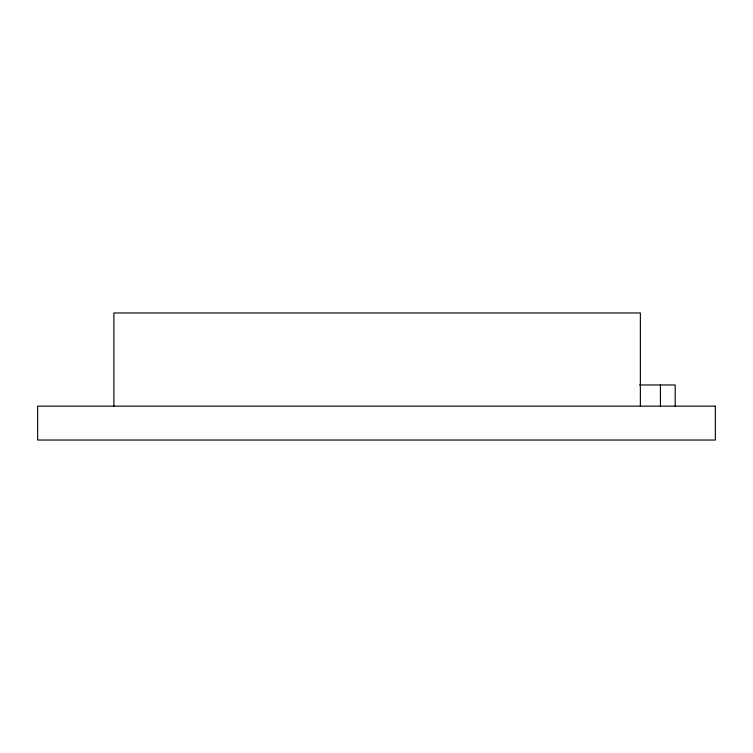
<?xml version="1.0" encoding="UTF-8"?>
<svg xmlns="http://www.w3.org/2000/svg" width="753" height="753" viewBox="0 0 753 753"><rect width="100%" height="100%" fill="white"/><g stroke="black" fill="none" stroke-linecap="round" stroke-linejoin="round"><path stroke-width="1.13" d="M639.532 384.971L675.206 384.971L675.206 406.149M660.428 384.971L660.428 406.149M640.37 406.149L640.37 312.966L113.891 312.966L113.891 406.149M715.35 406.149L37.65 406.149L37.65 440.034L715.35 440.034L715.35 406.149"/></g></svg>
